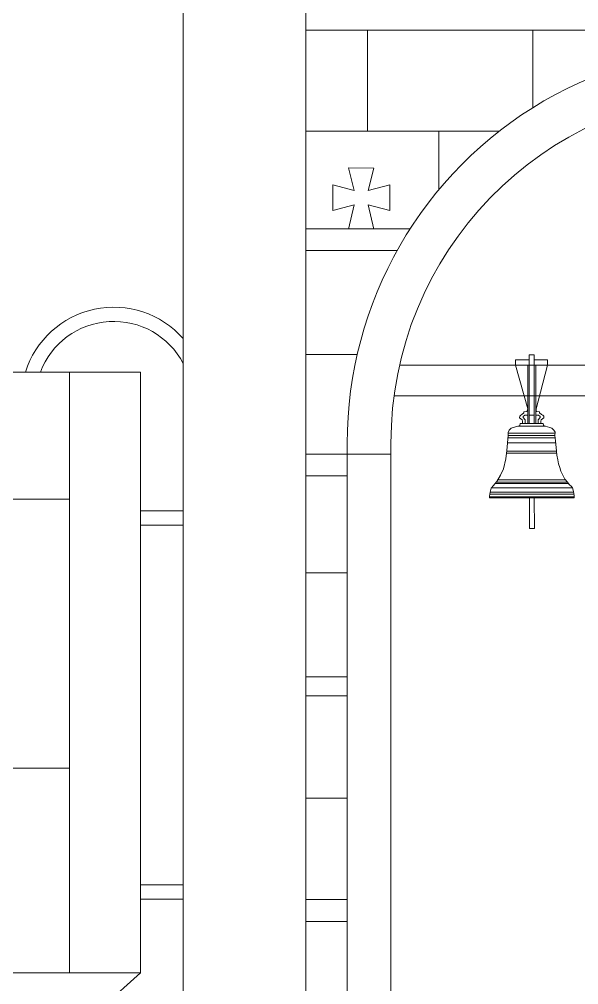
# Model space of a CAD drawing. Header units: millimetres. Extents: x -490789 to -449459, y 209001 to 327650.
# Drawn here: x -466049 to -464096, y 226762 to 230133 of the extents above; entities that cross this region are included whole.
import ezdxf

# ---------------------------------------------------------------- set-up
doc = ezdxf.new("R2010")
doc.units = ezdxf.units.MM
doc.header["$MEASUREMENT"] = 0
for name, color, linetype, lineweight in [('0_Ном._пера__7_Ном._пера__1_Ном._пера__1', 1, 'Continuous', 18), ('0_Ном._пера__7_Ном._пера__7_Ном._пера__1', 1, 'Continuous', 18), ('0_Ном._пера__7_Ном._пера__7_Ном._пера__7', 7, 'Continuous', 18), ('0_Ном_пера__1_Ном_пера__1_Ном_пера__1_Ном._пера__1_Ном_пера__1_Ном_пера__1_Ном_пера__1_Ном_пера__1_Ном_пера__1_Ном_пера__1_Ном_пера__1_Ном_пера__1_Ном_пера__1_Ном_пера__1_Ном_пера__1_Ном_пера__1_Ном_пера__1_Ном_пера__1_Ном_пера__1_Ном_пера__1_Ном_пера___D_Ном._пера__1', 1, 'Continuous', 18), ('0_Ном_пера__1_Ном_пера__1_Ном_пера__1_Ном._пера__1_Ном_пера__1_Ном_пера__1_Ном_пера__1_Ном_пера__1_Ном_пера__1_Ном_пера__1_Ном_пера__1_Ном_пера__1_Ном_пера__1_Ном_пера__1_Ном_пера__1_Ном_пера__1_Ном_пера__1_Ном_пера__1_Ном_пера__1_Ном_пера__1_Ном_пера___D_Ном._пера__7', 7, 'Continuous', 18), ('0_Ном_пера__1_Ном_пера__1_Ном_пера__1_Ном_пера__1_Ном_пера__1_Ном_пера__1_Ном_пера__1_Ном_пера__1_Ном_пера__1_Ном_пера__1_Ном._пера__1_Ном_пера__1_Ном_пера__1_Ном_пера__1_Ном_пера__1_Ном_пера__1_Ном_пера__1_Ном_пера__1_Ном_пера__1_Ном_пера__1_Ном_пера___D_Ном._пера__1', 1, 'Continuous', 18), ('0_Ном_пера__7_Ном_пера__7_Ном_пера__7_Ном_пера__7_Ном_пера__7_Ном_пера__7_Ном_пера__7_Ном_пера__7_Ном_пера__7_Ном._пера__7_Ном_пера__7_Ном_пера__7_Ном_пера__7_Ном_пера__7_Ном_пера__7_Ном_пера__7_Ном_пера__7_Ном_пера__7_Ном_пера__7_Ном_пера__7_Ном_пера___7_Ном._пера__1', 1, 'Continuous', 18), ('0_Ном_пера__7_Ном_пера__7_Ном_пера__7_Ном_пера__7_Ном_пера__7_Ном_пера__7_Ном_пера__7_Ном_пера__7_Ном_пера__7_Ном._пера__7_Ном_пера__7_Ном_пера__7_Ном_пера__7_Ном_пера__7_Ном_пера__7_Ном_пера__7_Ном_пера__7_Ном_пера__7_Ном_пера__7_Ном_пера__7_Ном_пера___7_Ном._пера__7', 7, 'Continuous', 18), ('0_Ном_пера__7_Ном_пера__7_Ном_пера__7_Ном_пера__7_Ном_пера__7_Ном_пера__7_Ном_пера__7_Ном_пера__7_Ном_пера__7_Ном_пера__7_Ном_пера__7_Ном_пера__7_Ном_пера__7_Ном_пера__7_Ном_пера__7_Ном._пера__7_Ном_пера__7_Ном._пера__7_Ном_пера__7_Ном._пера__7_Ном_пера_2_Ном._пера__7', 7, 'Continuous', 18), ('0_Ном_пера__7_Ном_пера__7_Ном_пера__7_Ном_пера__7_Ном_пера__7_Ном_пера__7_Ном_пера__7_Ном_пера__7_Ном_пера__7_Ном_пера__7_Ном_пера__7_Ном_пера__7_Ном_пера__7_Ном_пера__7_Ном_пера__7_Ном_пера__7_Ном_пера__7_Ном_пера__7_Ном._пера__7_Ном_пера__7_Ном._пера__5_Ном._пера__1', 1, 'Continuous', 18), ('0_Ном_пера__7_Ном_пера__7_Ном_пера__7_Ном_пера__7_Ном_пера__7_Ном_пера__7_Ном_пера__7_Ном_пера__7_Ном_пера__7_Ном_пера__7_Ном_пера__7_Ном_пера__7_Ном_пера__7_Ном_пера__7_Ном_пера__7_Ном_пера__7_Ном_пера__7_Ном_пера__7_Ном._пера__7_Ном_пера__7_Ном._пера__5_Ном._пера__7', 7, 'Continuous', 18), ('0_Ном_пера__7_Ном_пера__7_Ном_пера__7_Ном_пера__7_Ном_пера__7_Ном_пера__7_Ном_пера__7_Ном_пера__7_Ном_пера__7_Ном_пера__7_Ном_пера__7_Ном_пера__7_Ном_пера__7_Ном_пера__7_Ном_пера__7_Ном_пера__7_Ном_пера__7_Ном_пера__7_Ном_пера__7_Ном_пера__7_Ном_пера__7_8_Ном._пера__1', 1, 'Continuous', 18), ('0_Ном_пера__7_Ном_пера__7_Ном_пера__7_Ном_пера__7_Ном_пера__7_Ном_пера__7_Ном_пера__7_Ном_пера__7_Ном_пера__7_Ном_пера__7_Ном_пера__7_Ном_пера__7_Ном_пера__7_Ном_пера__7_Ном_пера__7_Ном_пера__7_Ном_пера__7_Ном_пера__7_Ном_пера__7_Ном_пера__7_Ном_пера__7_C_Ном._пера__1', 1, 'Continuous', 18), ('0_Ном_пера__7_Ном_пера__7_Ном_пера__7_Ном_пера__7_Ном_пера__7_Ном_пера__7_Ном_пера__7_Ном_пера__7_Ном_пера__7_Ном_пера__7_Ном_пера__7_Ном_пера__7_Ном_пера__7_Ном_пера__7_Ном_пера__7_Ном_пера__7_Ном_пера__7_Ном_пера__7_Ном_пера__7_Ном_пера__7_Ном_пера__7_C_Ном._пера__7', 7, 'Continuous', 18), ('Defpoints_Ном_пера__7_Ном._пера__7_Ном._пера__7_Ном._пера__7_Ном._пера__7_Ном._пера__7_Ном._пера__7_Ном._пера__7', 7, 'Continuous', 18), ('hatch_Ном_пера__254_Ном_пера__254_Ном_пера__254_Ном._пера__254_Ном_пера__254_Ном._пера__9_Ном_пера__9_Ном_пера__9_Ном_пера__12_Ном_пера__12_Ном_пера__12_Ном_пера__12_Ном_пера__12_Ном_пера__12_Ном_пера__1_Ном_пера__1_Ном_пера__1_Ном_пера__1_Ном_пера__1_Н_B_Ном._пера__1', 1, 'Continuous', 18), ('Line 0.25_Ном_пера__7_Ном_пера__7_Ном_пера__7_Ном_пера__7_Ном_пера__7_Ном_пера__7_Ном_пера__7_Ном_пера__7_Ном_пера__7_Ном_пера__7_Ном_пера__7_Ном._пера__7_Ном._пера__8_Ном._пера__8_Ном._пера__8_Ном._пера__8_Ном._пера__8', 8, 'Continuous', 18)]:
    doc.layers.add(name, color=color, linetype=linetype, lineweight=lineweight)

msp = doc.modelspace()

# ---------------------------------------------------------------- linework, layer by layer
at = {"layer": '0_Ном._пера__7_Ном._пера__1_Ном._пера__1', "linetype": 'Continuous'}
msp.add_line((-464684.8, 229401.5), (-465049.2, 229401.5), dxfattribs=at)
at = {"layer": '0_Ном._пера__7_Ном._пера__7_Ном._пера__1', "linetype": 'Continuous'}
for radius, start in [(1378.8, 0.0673), (1226.2, 2.9597)]:
    msp.add_arc((-463525.4, 228655.4), radius, start, 180.1505, dxfattribs=at)
at = {"layer": '0_Ном._пера__7_Ном._пера__7_Ном._пера__7', "linetype": 'Continuous'}
for p, q in [((-465477, 225592.3), (-465477, 230286.8)), ((-465049.2, 225593.4), (-465049.2, 230286.8)), ((-464833.9, 230095.3), (-464833.9, 229742.1)), ((-464256.1, 230095.3), (-464256.1, 229824.6)), ((-464904.2, 228614.8), (-464904.2, 225592.3)), ((-464751.6, 228614.8), (-464751.6, 225592.3)), ((-464904.2, 228199.9), (-465049.2, 228199.9)), ((-466548.2, 226803.5), (-465626.1, 226803.5)), ((-465983.3, 226482.8), (-465626.1, 226803.5))]:
    msp.add_line(p, q, dxfattribs=at)
at = {"layer": '0_Ном_пера__1_Ном_пера__1_Ном_пера__1_Ном._пера__1_Ном_пера__1_Ном_пера__1_Ном_пера__1_Ном_пера__1_Ном_пера__1_Ном_пера__1_Ном_пера__1_Ном_пера__1_Ном_пера__1_Ном_пера__1_Ном_пера__1_Ном_пера__1_Ном_пера__1_Ном_пера__1_Ном_пера__1_Ном_пера__1_Ном_пера___D_Ном._пера__1', "linetype": 'Continuous'}
for p, q in [((-465049.2, 230095.3), (-462001.6, 230095.3)), ((-465049.2, 229325.5), (-464730.4, 229325.5)), ((-465049.2, 228614.6), (-464904.2, 228614.6)), ((-465049.2, 228538.5), (-464904.2, 228538.5)), ((-465049.2, 227770.6), (-464904.2, 227770.6)), ((-465049.2, 226983), (-464904.2, 226983))]:
    msp.add_line(p, q, dxfattribs=at)
at = {"layer": '0_Ном_пера__1_Ном_пера__1_Ном_пера__1_Ном._пера__1_Ном_пера__1_Ном_пера__1_Ном_пера__1_Ном_пера__1_Ном_пера__1_Ном_пера__1_Ном_пера__1_Ном_пера__1_Ном_пера__1_Ном_пера__1_Ном_пера__1_Ном_пера__1_Ном_пера__1_Ном_пера__1_Ном_пера__1_Ном_пера__1_Ном_пера___D_Ном._пера__7', "linetype": 'Continuous'}
msp.add_line((-465049.2, 227412.9), (-464904.2, 227412.9), dxfattribs=at)
at = {"layer": '0_Ном_пера__1_Ном_пера__1_Ном_пера__1_Ном_пера__1_Ном_пера__1_Ном_пера__1_Ном_пера__1_Ном_пера__1_Ном_пера__1_Ном_пера__1_Ном._пера__1_Ном_пера__1_Ном_пера__1_Ном_пера__1_Ном_пера__1_Ном_пера__1_Ном_пера__1_Ном_пера__1_Ном_пера__1_Ном_пера__1_Ном_пера___D_Ном._пера__1', "linetype": 'Continuous'}
msp.add_line((-464954.6, 229555.3), (-464954.6, 229465), dxfattribs=at)
at = {"layer": '0_Ном_пера__7_Ном_пера__7_Ном_пера__7_Ном_пера__7_Ном_пера__7_Ном_пера__7_Ном_пера__7_Ном_пера__7_Ном_пера__7_Ном._пера__7_Ном_пера__7_Ном_пера__7_Ном_пера__7_Ном_пера__7_Ном_пера__7_Ном_пера__7_Ном_пера__7_Ном_пера__7_Ном_пера__7_Ном_пера__7_Ном_пера___7_Ном._пера__1', "linetype": 'Continuous'}
msp.add_line((-464904.2, 227837.2), (-465049.2, 227837.2), dxfattribs=at)
at = {"layer": '0_Ном_пера__7_Ном_пера__7_Ном_пера__7_Ном_пера__7_Ном_пера__7_Ном_пера__7_Ном_пера__7_Ном_пера__7_Ном_пера__7_Ном._пера__7_Ном_пера__7_Ном_пера__7_Ном_пера__7_Ном_пера__7_Ном_пера__7_Ном_пера__7_Ном_пера__7_Ном_пера__7_Ном_пера__7_Ном_пера__7_Ном_пера___7_Ном._пера__7', "linetype": 'Continuous'}
msp.add_line((-464869.5, 228962.9), (-465049.2, 228962.9), dxfattribs=at)
at = {"layer": '0_Ном_пера__7_Ном_пера__7_Ном_пера__7_Ном_пера__7_Ном_пера__7_Ном_пера__7_Ном_пера__7_Ном_пера__7_Ном_пера__7_Ном_пера__7_Ном_пера__7_Ном_пера__7_Ном_пера__7_Ном_пера__7_Ном_пера__7_Ном._пера__7_Ном_пера__7_Ном._пера__7_Ном_пера__7_Ном._пера__7_Ном_пера_2_Ном._пера__7', "linetype": 'Continuous'}
msp.add_line((-464584.3, 229742.1), (-464584.3, 229538.5), dxfattribs=at)
at = {"layer": '0_Ном_пера__7_Ном_пера__7_Ном_пера__7_Ном_пера__7_Ном_пера__7_Ном_пера__7_Ном_пера__7_Ном_пера__7_Ном_пера__7_Ном_пера__7_Ном_пера__7_Ном_пера__7_Ном_пера__7_Ном_пера__7_Ном_пера__7_Ном_пера__7_Ном_пера__7_Ном_пера__7_Ном._пера__7_Ном_пера__7_Ном._пера__5_Ном._пера__1', "linetype": 'Continuous'}
msp.add_line((-464904.2, 227059.7), (-465048, 227059.7), dxfattribs=at)
at = {"layer": '0_Ном_пера__7_Ном_пера__7_Ном_пера__7_Ном_пера__7_Ном_пера__7_Ном_пера__7_Ном_пера__7_Ном_пера__7_Ном_пера__7_Ном_пера__7_Ном_пера__7_Ном_пера__7_Ном_пера__7_Ном_пера__7_Ном_пера__7_Ном_пера__7_Ном_пера__7_Ном_пера__7_Ном._пера__7_Ном_пера__7_Ном._пера__5_Ном._пера__7', "linetype": 'Continuous'}
msp.add_line((-464374, 229742.1), (-465049.2, 229742.1), dxfattribs=at)
at = {"layer": '0_Ном_пера__7_Ном_пера__7_Ном_пера__7_Ном_пера__7_Ном_пера__7_Ном_пера__7_Ном_пера__7_Ном_пера__7_Ном_пера__7_Ном_пера__7_Ном_пера__7_Ном_пера__7_Ном_пера__7_Ном_пера__7_Ном_пера__7_Ном_пера__7_Ном_пера__7_Ном_пера__7_Ном_пера__7_Ном_пера__7_Ном_пера__7_8_Ном._пера__1', "linetype": 'Continuous'}
for p, q in [((-464899.9, 229614.2), (-464879.6, 229535.3)), ((-464811, 229613.8), (-464831.3, 229535.3)), ((-464879.6, 229535.3), (-464954.7, 229555.3)), ((-464756, 229555.3), (-464831.3, 229535.3)), ((-464879.6, 229485.1), (-464954.6, 229465)), ((-464899.9, 229400.7), (-464879.6, 229485.1)), ((-464831.2, 229485.1), (-464811.2, 229400.9)), ((-464755.9, 229465), (-464831.2, 229485.1))]:
    msp.add_line(p, q, dxfattribs=at)
at = {"layer": '0_Ном_пера__7_Ном_пера__7_Ном_пера__7_Ном_пера__7_Ном_пера__7_Ном_пера__7_Ном_пера__7_Ном_пера__7_Ном_пера__7_Ном_пера__7_Ном_пера__7_Ном_пера__7_Ном_пера__7_Ном_пера__7_Ном_пера__7_Ном_пера__7_Ном_пера__7_Ном_пера__7_Ном_пера__7_Ном_пера__7_Ном_пера__7_C_Ном._пера__1', "linetype": 'Continuous'}
for p, q in [((-464904.2, 228614.8), (-464904.2, 228651.8)), ((-464751.6, 228614.8), (-464751.6, 228652.2)), ((-464904.2, 228614.8), (-464751.6, 228614.8))]:
    msp.add_line(p, q, dxfattribs=at)
at = {"layer": '0_Ном_пера__7_Ном_пера__7_Ном_пера__7_Ном_пера__7_Ном_пера__7_Ном_пера__7_Ном_пера__7_Ном_пера__7_Ном_пера__7_Ном_пера__7_Ном_пера__7_Ном_пера__7_Ном_пера__7_Ном_пера__7_Ном_пера__7_Ном_пера__7_Ном_пера__7_Ном_пера__7_Ном_пера__7_Ном_пера__7_Ном_пера__7_C_Ном._пера__7', "linetype": 'Continuous'}
for p, q in [((-464316.8, 228925.9), (-464274.1, 228772.4)), ((-464246.3, 228767.7), (-464205.7, 228925.9)), ((-474486, 228901.2), (-465626.1, 228901.2)), ((-465873.8, 228901.2), (-465873.8, 226802.1)), ((-465626.1, 228600.2), (-465626.1, 228901.4)), ((-465626.1, 226803.5), (-465626.1, 228804.8)), ((-465626.1, 228417), (-465477, 228417)), ((-465626.1, 228367), (-465477, 228367)), ((-464268.5, 228355.5), (-464250.5, 228355.5)), ((-465626.1, 227110.4), (-465477, 227110.4)), ((-465626.1, 227060.4), (-465477, 227060.4))]:
    msp.add_line(p, q, dxfattribs=at)
for radius, start, end in [(323.3, 41.3405, 162.6094), (273.7, 27.5306, 159.3283)]:
    msp.add_arc((-465719.7, 228804.6), radius, start, end, dxfattribs=at)
at = {"layer": 'Defpoints_Ном_пера__7_Ном._пера__7_Ном._пера__7_Ном._пера__7_Ном._пера__7_Ном._пера__7_Ном._пера__7_Ном._пера__7', "linetype": 'Continuous'}
for p, q in [((-464268.9, 228961.3), (-464268.9, 228721.5)), ((-464251.6, 228961.3), (-464268.9, 228961.3)), ((-464251.6, 228961.3), (-464251.6, 228721.5)), ((-464721.4, 228925.9), (-462329.4, 228925.9)), ((-464719.8, 228925.9), (-462331, 228925.9)), ((-464268.9, 228944), (-464316.8, 228944)), ((-464316.8, 228944), (-464316.8, 228925.9)), ((-464274, 228925.9), (-464274, 228721.7)), ((-464268.9, 228925.9), (-464268.9, 228721.5)), ((-464205.7, 228943.9), (-464251.6, 228943.9)), ((-464251.6, 228925.9), (-464251.6, 228721.5)), ((-464246.3, 228925.9), (-464246.3, 228721.5)), ((-464205.7, 228943.9), (-464205.7, 228925.9)), ((-462311.6, 228818.2), (-464739.1, 228818.2)), ((-462310.1, 228818.2), (-464739.1, 228818.2)), ((-464294.5, 228753.5), (-464298.8, 228750.3)), ((-464287.9, 228759.4), (-464294.5, 228753.5)), ((-464289.8, 228745.6), (-464284, 228751.3)), ((-464287.2, 228762.5), (-464287.9, 228759.4)), ((-464277.2, 228763.2), (-464287.2, 228762.5)), ((-464284, 228751.3), (-464274.1, 228751.3)), ((-464274.1, 228772.4), (-464277.2, 228763.2)), ((-464251.6, 228751.3), (-464268.9, 228751.3)), ((-464246.3, 228772.4), (-464243.2, 228763.2)), ((-464236.4, 228751.3), (-464246.3, 228751.3)), ((-464243.2, 228763.2), (-464233.2, 228762.5)), ((-464230.6, 228745.6), (-464236.4, 228751.3)), ((-464233.2, 228762.5), (-464232.5, 228759.4)), ((-464232.5, 228759.4), (-464226, 228753.5)), ((-464226, 228753.5), (-464221.6, 228750.3)), ((-464302.3, 228747.5), (-464302.5, 228741.1)), ((-464302.5, 228741.1), (-464297.8, 228737.9)), ((-464298.8, 228750.3), (-464302.3, 228747.5)), ((-464300.3, 228721.5), (-464302, 228714.9)), ((-464219.7, 228721.5), (-464300.3, 228721.5)), ((-464297.8, 228737.9), (-464293.3, 228734)), ((-464293.3, 228734), (-464291.9, 228730.1)), ((-464291.9, 228730.1), (-464292.5, 228721.5)), ((-464289.9, 228742.1), (-464289.8, 228745.6)), ((-464282.9, 228734), (-464289.9, 228742.1)), ((-464282.9, 228721.5), (-464282.9, 228734)), ((-464237.6, 228734), (-464230.5, 228742.1)), ((-464237.6, 228721.5), (-464237.6, 228734)), ((-464230.5, 228742.1), (-464230.6, 228745.6)), ((-464227.1, 228734), (-464228.6, 228730.1)), ((-464228.6, 228730.1), (-464228, 228721.5)), ((-464222.6, 228737.9), (-464227.1, 228734)), ((-464218, 228741.1), (-464222.6, 228737.9)), ((-464221.6, 228750.3), (-464218.1, 228747.5)), ((-464219.7, 228721.5), (-464218.6, 228715.5)), ((-464218.1, 228747.5), (-464218, 228741.1)), ((-464342.4, 228688.4), (-464342.9, 228680.2)), ((-464338.4, 228697.9), (-464342.4, 228690.2)), ((-464342.4, 228688.5), (-464342.4, 228690.2)), ((-464178.9, 228688.5), (-464342.4, 228688.5)), ((-464332.4, 228705), (-464338.4, 228697.9)), ((-464309, 228712.6), (-464332.4, 228705)), ((-464212.6, 228712.6), (-464309, 228712.6)), ((-464302, 228714.9), (-464304.1, 228712.6)), ((-464218.6, 228715.5), (-464216.3, 228712.6)), ((-464197, 228708.1), (-464212.7, 228712.6)), ((-464189.9, 228705.4), (-464197, 228708.1)), ((-464182.6, 228698.5), (-464189.9, 228705.4)), ((-464178.9, 228691), (-464182.6, 228698.5)), ((-464179, 228680.2), (-464178.9, 228691)), ((-464342.9, 228680.2), (-464346.7, 228627.6)), ((-464176.8, 228654.3), (-464345.3, 228654.3)), ((-464178.3, 228671.5), (-464343.6, 228671.5)), ((-464179, 228680.2), (-464342.9, 228680.2)), ((-464177.5, 228661.5), (-464179, 228680.2)), ((-464174.1, 228625.3), (-464177.5, 228661.5)), ((-464346.7, 228627.6), (-464350.6, 228597.9)), ((-464173.2, 228618.4), (-464347.9, 228618.4)), ((-464174.1, 228625.3), (-464347, 228625.3)), ((-464172.2, 228611), (-464174.1, 228625.3)), ((-464350.6, 228597.9), (-464358.7, 228563)), ((-464169.1, 228594.9), (-464172.2, 228611)), ((-464166.6, 228580.8), (-464169.1, 228594.9)), ((-464358.7, 228563), (-464369.6, 228540.7)), ((-464162.6, 228567.8), (-464166.6, 228580.8)), ((-464158.6, 228554.8), (-464162.6, 228567.8)), ((-464151, 228539.3), (-464158.6, 228554.8)), ((-464381.7, 228519.3), (-464394.3, 228504)), ((-464135.8, 228516.5), (-464384.1, 228516.5)), ((-464369.6, 228540.7), (-464381.7, 228519.3)), ((-464142.4, 228525.4), (-464378.3, 228525.4)), ((-464144.2, 228527.7), (-464151, 228539.3)), ((-464135.8, 228516.5), (-464144.2, 228527.7)), ((-464129.3, 228508.6), (-464135.8, 228516.5)), ((-464404.8, 228481.7), (-464406.8, 228474.5)), ((-464401.9, 228495.4), (-464404.8, 228481.7)), ((-464114.3, 228481.7), (-464404.8, 228481.7)), ((-464401.1, 228496.6), (-464401.9, 228495.4)), ((-464394.3, 228504), (-464401.1, 228496.6)), ((-464117.8, 228496.6), (-464401.1, 228496.6)), ((-464132.1, 228511.9), (-464387.8, 228511.9)), ((-464121.8, 228502.1), (-464129.3, 228508.6)), ((-464117.8, 228496.6), (-464121.8, 228502.1)), ((-464114.9, 228484), (-464117.8, 228496.6)), ((-464113.1, 228477.1), (-464114.9, 228484)), ((-464407.3, 228467.7), (-464407.6, 228462.3)), ((-464407.6, 228462.3), (-464111.6, 228462.3)), ((-464406.8, 228474.5), (-464407.3, 228467.7)), ((-464111.6, 228465.7), (-464407.3, 228465.7)), ((-464112.6, 228474.5), (-464406.8, 228474.5)), ((-464268.5, 228355.5), (-464268.5, 228462.3)), ((-464251.3, 228462.3), (-464250.5, 228355.5)), ((-464111.6, 228469.2), (-464113.1, 228477.1)), ((-464111.6, 228462.3), (-464111.6, 228469.2))]:
    msp.add_line(p, q, dxfattribs=at)
at = {"layer": 'hatch_Ном_пера__254_Ном_пера__254_Ном_пера__254_Ном._пера__254_Ном_пера__254_Ном._пера__9_Ном_пера__9_Ном_пера__9_Ном_пера__12_Ном_пера__12_Ном_пера__12_Ном_пера__12_Ном_пера__12_Ном_пера__12_Ном_пера__1_Ном_пера__1_Ном_пера__1_Ном_пера__1_Ном_пера__1_Н_B_Ном._пера__1', "linetype": 'Continuous'}
for p, q in [((-464811.2, 229613.9), (-464899.9, 229614.2)), ((-464756, 229555.3), (-464755.9, 229465))]:
    msp.add_line(p, q, dxfattribs=at)
at = {"layer": 'Line 0.25_Ном_пера__7_Ном_пера__7_Ном_пера__7_Ном_пера__7_Ном_пера__7_Ном_пера__7_Ном_пера__7_Ном_пера__7_Ном_пера__7_Ном_пера__7_Ном_пера__7_Ном._пера__7_Ном._пера__8_Ном._пера__8_Ном._пера__8_Ном._пера__8_Ном._пера__8', "linetype": 'Continuous'}
for p, q in [((-466481, 228457.6), (-465873.8, 228457.6)), ((-466458.1, 227518.1), (-465873.8, 227518.1))]:
    msp.add_line(p, q, dxfattribs=at)

doc.saveas('drawing.dxf')
